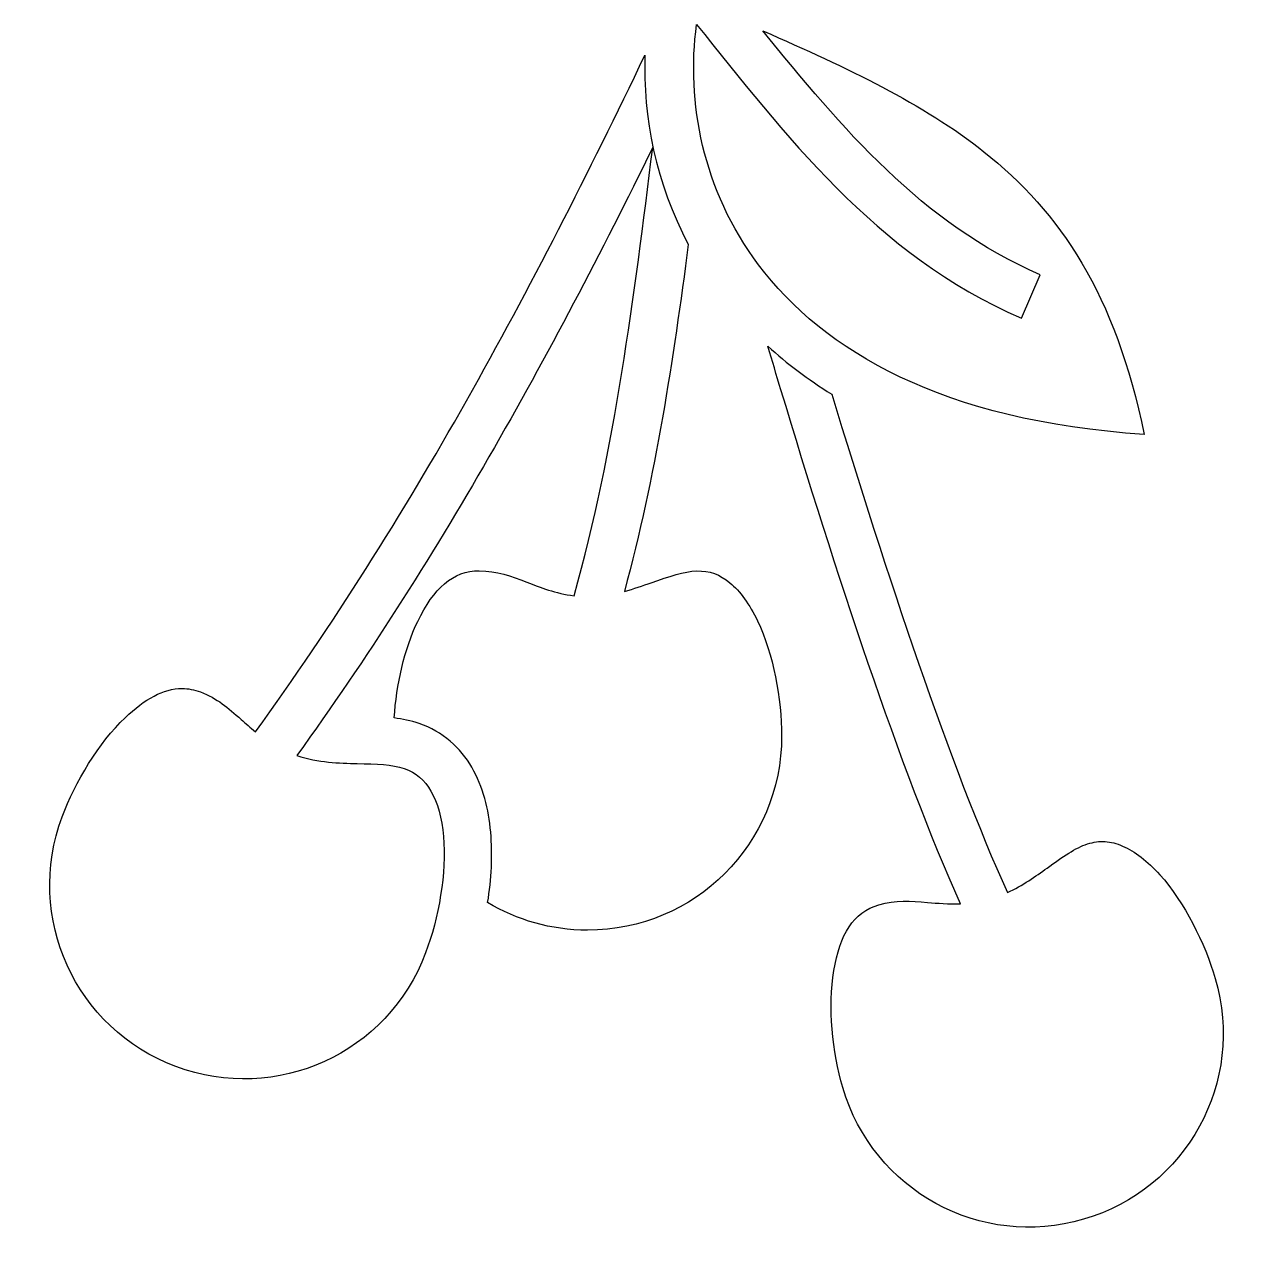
# Model space of a CAD drawing. Header units: centimetres. Extents: x -9.8 to 9.8, y -10.3 to 9.3.
import ezdxf

# ---------------------------------------------------------------- set-up
doc = ezdxf.new("R2010")
doc.units = ezdxf.units.CM
doc.header["$MEASUREMENT"] = 0
doc.layers.add('Layer 1', color=7, linetype='Continuous')

msp = doc.modelspace()

# ---------------------------------------------------------------- linework, layer by layer
at = {"layer": 'Layer 1'}
for points, knots in [([(0.96202, 9.31334), (0.79883, 8.07478), (1.05521, 6.66026), (1.95562, 5.46437), (1.95562, 5.46437), (2.99717, 4.08097), (4.91062, 2.95512), (8.13281, 2.74593), (8.13281, 2.74593), (7.6747, 4.99374), (6.78584, 6.30436), (5.56605, 7.2754), (5.56605, 7.2754), (4.59323, 8.0499), (3.38242, 8.61356), (2.0231, 9.21344), (2.0231, 9.21344), (3.28131, 7.66229), (4.57974, 6.11865), (6.46684, 5.30472), (6.46684, 5.30472), (6.46684, 5.30472), (6.16618, 4.60781), (6.16618, 4.60781), (6.16618, 4.60781), (3.81688, 5.62111), (2.35875, 7.589), (0.96198, 9.31333), (0.96198, 9.31333), (0.96198, 9.31333), (0.96202, 9.31334), (0.96202, 9.31334)], [0, 0, 0, 0, 0.11111111, 0.11111111, 0.11111111, 0.11111111, 0.22222222, 0.22222222, 0.22222222, 0.22222222, 0.33333333, 0.33333333, 0.33333333, 0.33333333, 0.44444444, 0.44444444, 0.44444444, 0.44444444, 0.55555556, 0.55555556, 0.55555556, 0.55555556, 0.66666667, 0.66666667, 0.66666667, 0.66666667, 0.77777778, 0.77777778, 0.77777778, 0.77777778, 1, 1, 1, 1]), ([(0.13494, 8.82196), (-1.66196, 5.07778), (-3.61493, 1.41263), (-6.10487, -2.01858), (-6.10487, -2.01858), (-6.18781, -1.95069), (-6.26384, -1.88259), (-6.33485, -1.81934), (-6.33485, -1.81934), (-6.54485, -1.63228), (-6.719, -1.48242), (-6.98508, -1.3805), (-6.98508, -1.3805), (-7.08367, -1.34272), (-7.18222, -1.32442), (-7.2811, -1.32459), (-7.2811, -1.32459), (-7.57775, -1.32501), (-7.87778, -1.49107), (-8.19404, -1.79308), (-8.19404, -1.79308), (-8.61572, -2.19591), (-8.99295, -2.82248), (-9.20156, -3.37944), (-9.20156, -3.37944), (-9.80532, -4.99139), (-8.99262, -6.77708), (-7.38049, -7.38076), (-7.38049, -7.38076), (-5.76841, -7.98461), (-3.98251, -7.17194), (-3.37875, -5.56003), (-3.37875, -5.56003), (-3.17044, -5.00396), (-3.04039, -4.27728), (-3.09201, -3.69439), (-3.09201, -3.69439), (-3.11773, -3.40301), (-3.18828, -3.15055), (-3.29383, -2.96876), (-3.29383, -2.96876), (-3.39938, -2.78702), (-3.5271, -2.67219), (-3.72436, -2.60498), (-3.72436, -2.60498), (-3.91268, -2.54088), (-4.16784, -2.533), (-4.47347, -2.52697), (-4.47347, -2.52697), (-4.76148, -2.52136), (-5.09511, -2.51445), (-5.44207, -2.39777), (-5.44207, -2.39777), (-3.19275, 0.71283), (-1.38399, 3.9989), (0.2603, 7.34261), (0.2603, 7.34261), (-0.04078, 4.9562), (-0.33764, 2.51256), (-1.00094, 0.16183), (-1.00094, 0.16183), (-1.29738, 0.19683), (-1.54267, 0.29656), (-1.7552, 0.37874), (-1.7552, 0.37874), (-2.01757, 0.48024), (-2.23326, 0.55943), (-2.51819, 0.56158), (-2.51819, 0.56158), (-2.94042, 0.56483), (-3.25191, 0.27627), (-3.50555, -0.24872), (-3.50555, -0.24872), (-3.71892, -0.69064), (-3.84686, -1.26961), (-3.88211, -1.79662), (-3.88211, -1.79662), (-3.75097, -1.81298), (-3.61645, -1.83993), (-3.47966, -1.88652), (-3.47966, -1.88652), (-3.10555, -2.01399), (-2.81847, -2.2759), (-2.63744, -2.58765), (-2.63744, -2.58765), (-2.45641, -2.89944), (-2.36866, -3.25728), (-2.33594, -3.6276), (-2.33594, -3.6276), (-2.30326, -3.99657), (-2.32468, -4.3808), (-2.38469, -4.75462), (-2.38469, -4.75462), (-1.91747, -5.03487), (-1.37004, -5.19612), (-0.7837, -5.19612), (-0.7837, -5.19612), (0.93781, -5.19612), (2.32513, -3.80888), (2.32513, -2.08758), (2.32513, -2.08758), (2.32513, -1.49385), (2.19205, -0.76772), (1.93929, -0.23991), (1.93929, -0.23991), (1.81291, 0.02393), (1.65832, 0.23558), (1.49568, 0.36878), (1.49568, 0.36878), (1.33308, 0.50203), (1.17318, 0.56478), (0.96479, 0.55854), (0.96479, 0.55854), (0.76605, 0.55255), (0.52435, 0.47041), (0.23604, 0.36887), (0.23604, 0.36887), (0.10355, 0.32219), (-0.03974, 0.27247), (-0.19357, 0.23182), (-0.19357, 0.23182), (0.3057, 2.07751), (0.59075, 3.95302), (0.8301, 5.78968), (0.8301, 5.78968), (0.30791, 6.77036), (0.10129, 7.82638), (0.13494, 8.82196)], [0, 0, 0, 0, 0.03030303, 0.03030303, 0.03030303, 0.03030303, 0.06060606, 0.06060606, 0.06060606, 0.06060606, 0.09090909, 0.09090909, 0.09090909, 0.09090909, 0.12121212, 0.12121212, 0.12121212, 0.12121212, 0.15151515, 0.15151515, 0.15151515, 0.15151515, 0.18181818, 0.18181818, 0.18181818, 0.18181818, 0.21212121, 0.21212121, 0.21212121, 0.21212121, 0.24242424, 0.24242424, 0.24242424, 0.24242424, 0.27272727, 0.27272727, 0.27272727, 0.27272727, 0.3030303, 0.3030303, 0.3030303, 0.3030303, 0.33333333, 0.33333333, 0.33333333, 0.33333333, 0.36363636, 0.36363636, 0.36363636, 0.36363636, 0.39393939, 0.39393939, 0.39393939, 0.39393939, 0.42424242, 0.42424242, 0.42424242, 0.42424242, 0.45454545, 0.45454545, 0.45454545, 0.45454545, 0.48484848, 0.48484848, 0.48484848, 0.48484848, 0.51515152, 0.51515152, 0.51515152, 0.51515152, 0.54545455, 0.54545455, 0.54545455, 0.54545455, 0.57575758, 0.57575758, 0.57575758, 0.57575758, 0.60606061, 0.60606061, 0.60606061, 0.60606061, 0.63636364, 0.63636364, 0.63636364, 0.63636364, 0.66666667, 0.66666667, 0.66666667, 0.66666667, 0.6969697, 0.6969697, 0.6969697, 0.6969697, 0.72727273, 0.72727273, 0.72727273, 0.72727273, 0.75757576, 0.75757576, 0.75757576, 0.75757576, 0.78787879, 0.78787879, 0.78787879, 0.78787879, 0.81818182, 0.81818182, 0.81818182, 0.81818182, 0.84848485, 0.84848485, 0.84848485, 0.84848485, 0.87878788, 0.87878788, 0.87878788, 0.87878788, 0.90909091, 0.90909091, 0.90909091, 0.90909091, 0.93939394, 0.93939394, 0.93939394, 0.93939394, 1, 1, 1, 1]), ([(2.10553, 4.15797), (2.17372, 3.92807), (2.243, 3.69581), (2.31405, 3.45992), (2.31405, 3.45992), (3.17596, 0.59903), (4.22527, -2.62547), (5.1902, -4.77359), (5.1902, -4.77359), (4.99888, -4.78118), (4.82271, -4.76499), (4.66479, -4.75166), (4.66479, -4.75166), (4.38437, -4.72788), (4.15527, -4.71244), (3.88118, -4.79033), (3.88118, -4.79033), (3.4751, -4.90579), (3.25709, -5.2702), (3.16116, -5.84525), (3.16116, -5.84525), (3.06523, -6.42034), (3.13906, -7.14799), (3.30609, -7.71877), (3.30609, -7.71877), (3.7895, -9.37083), (5.51063, -10.31273), (7.1629, -9.82936), (7.1629, -9.82936), (8.81513, -9.34595), (9.75707, -7.62499), (9.2737, -5.97293), (9.2737, -5.97293), (9.10693, -5.40307), (8.77527, -4.74352), (8.38455, -4.30797), (8.38455, -4.30797), (8.18914, -4.09021), (7.98126, -3.93044), (7.78779, -3.84825), (7.78779, -3.84825), (7.69101, -3.80714), (7.59989, -3.78272), (7.50822, -3.77665), (7.50822, -3.77665), (7.41642, -3.77062), (7.32403, -3.78298), (7.22494, -3.81523), (7.22494, -3.81523), (7.03582, -3.87671), (6.82687, -4.02341), (6.57876, -4.20183), (6.57876, -4.20183), (6.39588, -4.33331), (6.19006, -4.48056), (5.94304, -4.59357), (5.94304, -4.59357), (5.03601, -2.60189), (3.98822, 0.55611), (3.12782, 3.39199), (3.12782, 3.39199), (2.74801, 3.62628), (2.4078, 3.88308), (2.10558, 4.1581), (2.10558, 4.1581), (2.10558, 4.1581), (2.10553, 4.15797), (2.10553, 4.15797)], [0, 0, 0, 0, 0.05555556, 0.05555556, 0.05555556, 0.05555556, 0.11111111, 0.11111111, 0.11111111, 0.11111111, 0.16666667, 0.16666667, 0.16666667, 0.16666667, 0.22222222, 0.22222222, 0.22222222, 0.22222222, 0.27777778, 0.27777778, 0.27777778, 0.27777778, 0.33333333, 0.33333333, 0.33333333, 0.33333333, 0.38888889, 0.38888889, 0.38888889, 0.38888889, 0.44444444, 0.44444444, 0.44444444, 0.44444444, 0.5, 0.5, 0.5, 0.5, 0.55555556, 0.55555556, 0.55555556, 0.55555556, 0.61111111, 0.61111111, 0.61111111, 0.61111111, 0.66666667, 0.66666667, 0.66666667, 0.66666667, 0.72222222, 0.72222222, 0.72222222, 0.72222222, 0.77777778, 0.77777778, 0.77777778, 0.77777778, 0.83333333, 0.83333333, 0.83333333, 0.83333333, 0.88888889, 0.88888889, 0.88888889, 0.88888889, 1, 1, 1, 1])]:
    msp.add_open_spline(points, degree=3, knots=knots, dxfattribs=at)

doc.saveas('drawing.dxf')
